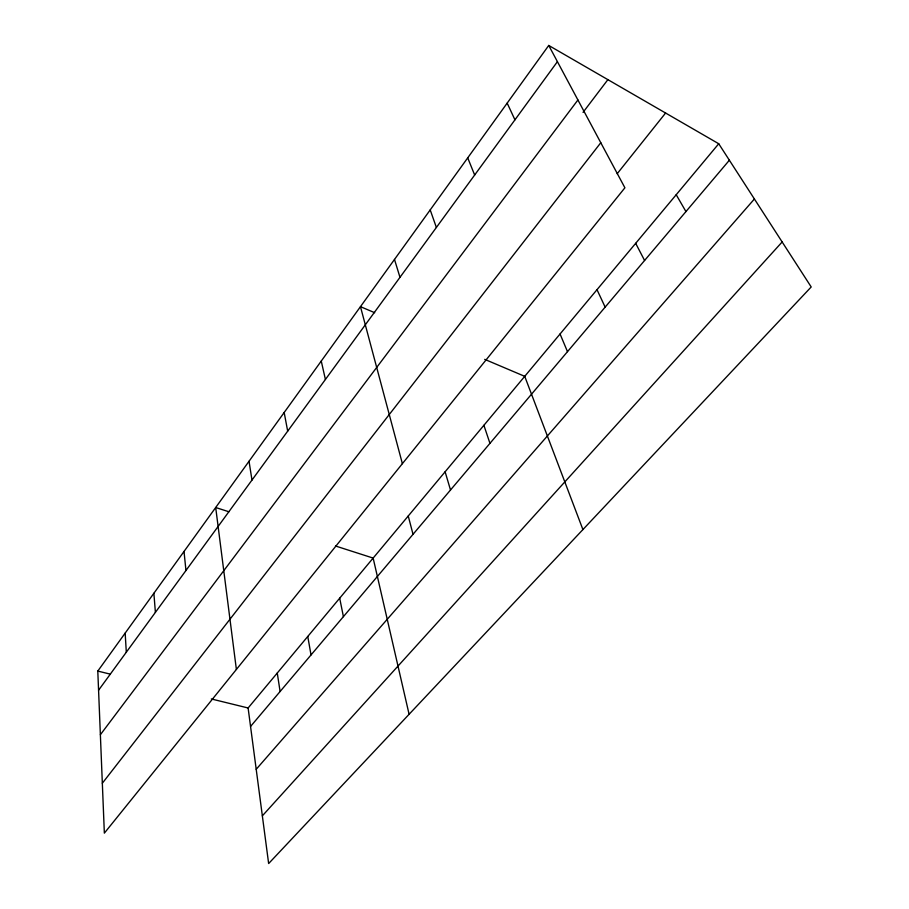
<?xml version="1.0" encoding="UTF-8"?>
<svg xmlns="http://www.w3.org/2000/svg" width="909" height="909" viewBox="0 0 909 909"><rect width="100%" height="100%" fill="white"/><g stroke="black" fill="none" stroke-linecap="round" stroke-linejoin="round"><path stroke-width="1.36" d="M548.741 45.45L624.903 187.799L104.353 833.133L97.797 671.081L548.741 45.45L718.735 143.747L811.203 286.96L268.644 863.55L248.112 707.986L718.735 143.747M98.57 690.215L557.41 61.664M100.376 734.722L577.919 99.979M583.044 112.375L607.882 79.651M102.331 783.24L600.792 142.724M617.177 173.733L665.593 113.023M250.554 726.45L729.37 160.223M256.202 769.298L754.402 198.991M262.349 815.85L782.149 241.964M97.797 671.081L110.012 674.08M211.32 698.953L248.112 707.986M228.909 511.767L215.694 507.517L236.385 669.456M335.489 545.991L373.144 558.081L409.095 714.292M374.667 312.696L360.464 306.663L402.38 463.658M484.69 359.35L524.732 376.337L582.908 529.572M676.205 194.731L685.943 211.57M635.686 243.317L644.583 260.485M597.008 289.687L605.144 307.117M507.177 103.115L514.948 119.84M560.058 333.989L567.489 351.647M467.726 157.859L474.657 175.028M430.207 209.911L436.377 227.455M483.895 425.298L489.951 443.342M394.495 259.451L399.983 277.325M445.115 471.794L450.512 489.985M408.243 516.005L413.027 534.299M321.263 361.055L325.411 379.485M339.693 598.19L343.409 616.632M284.176 412.516L287.687 431.15M307.765 636.47L311.026 654.934M249.032 461.261L251.975 480.077M277.268 673.035L280.097 691.499M184.016 551.479L185.959 570.5M153.882 593.282L155.394 612.371M125.169 633.107L126.306 652.23"/></g></svg>
